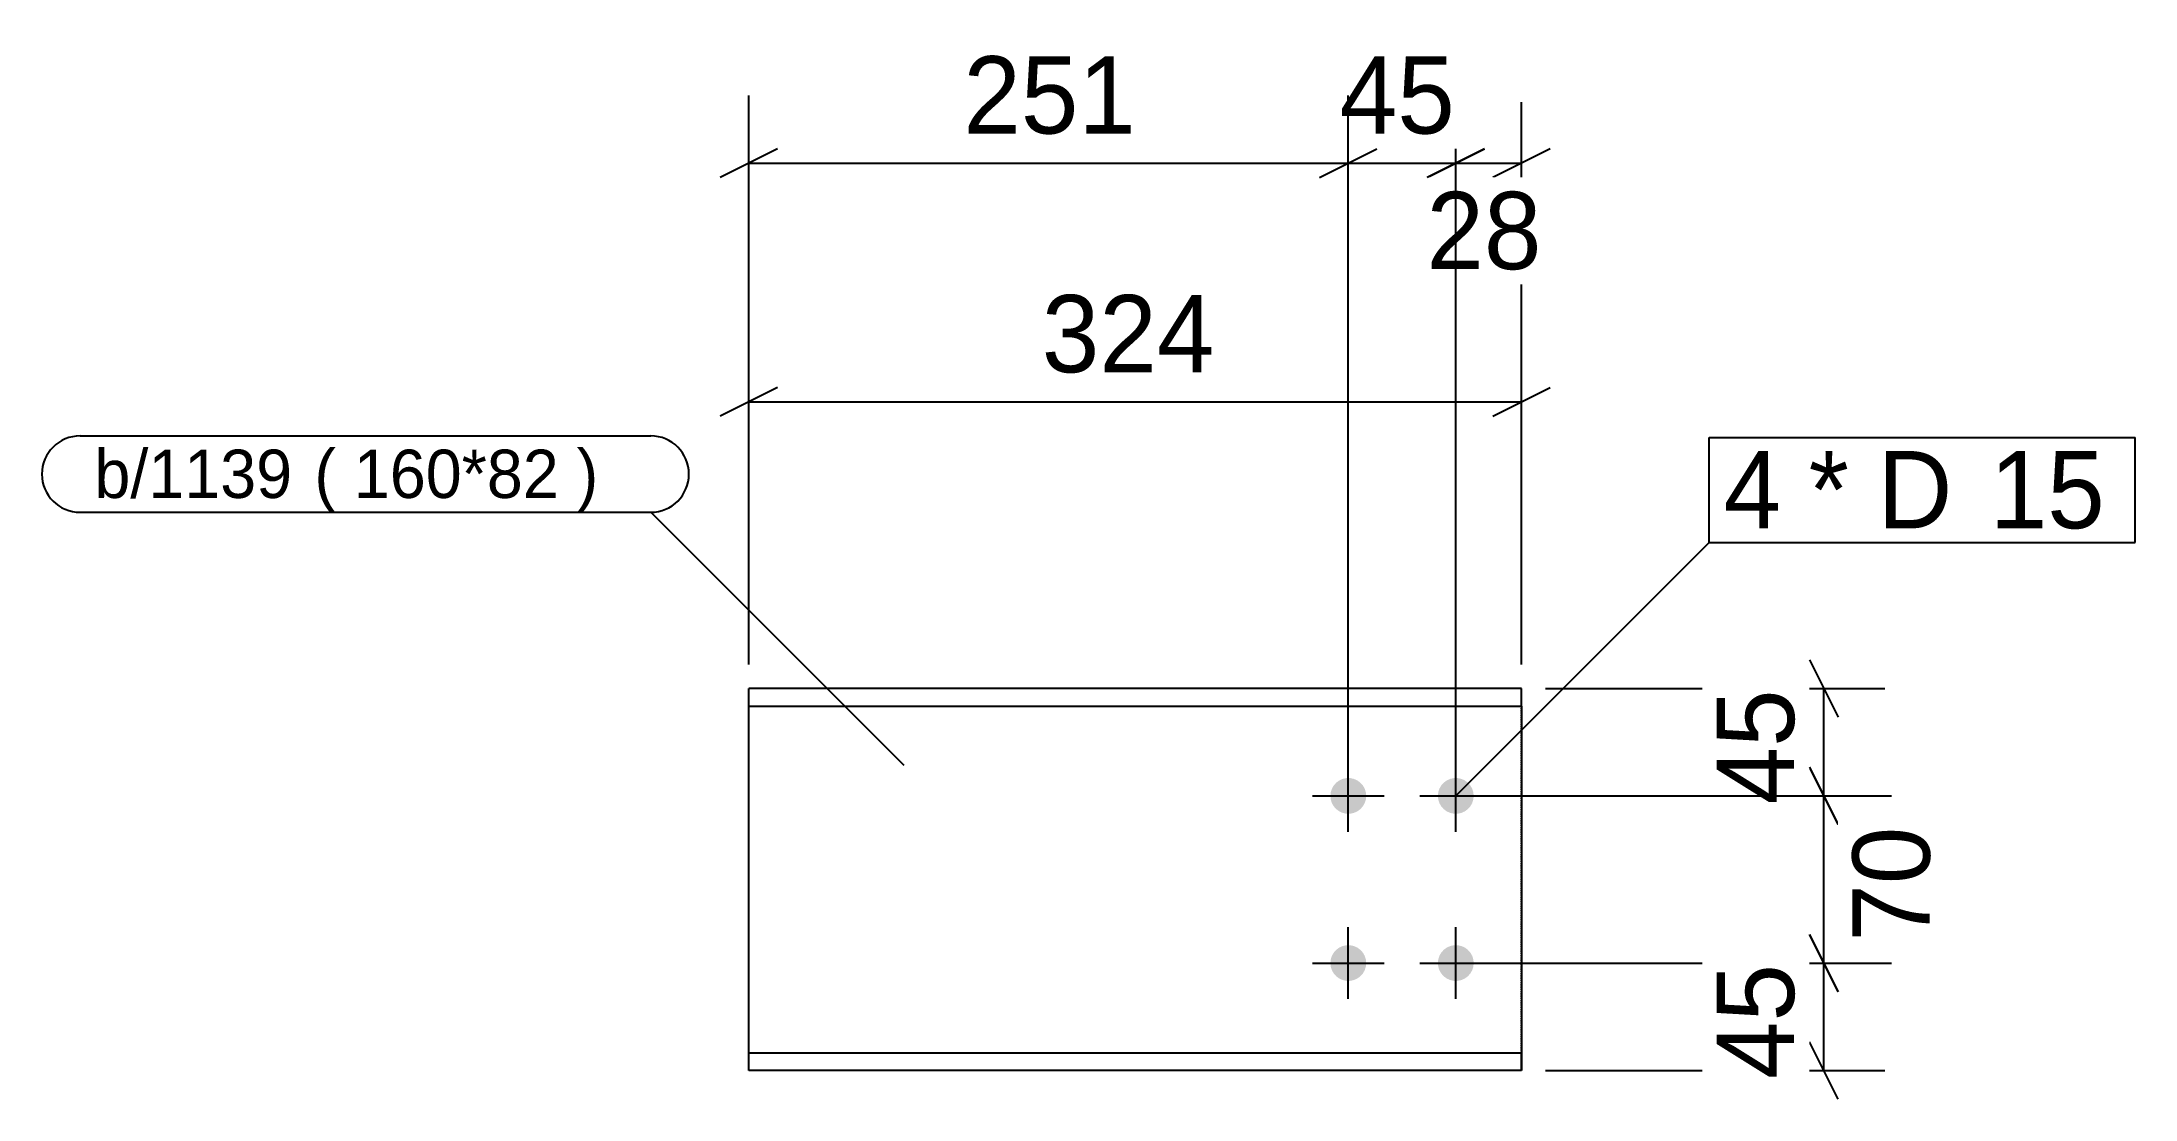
# Model space of a CAD drawing. Header units: millimetres. Extents: x 32 to 908, y 32 to 475.
import ezdxf

# ---------------------------------------------------------------- set-up
doc = ezdxf.new("R2010")
doc.units = ezdxf.units.MM
doc.linetypes.add('DXK_LINE_DOT4', pattern=[0.9408, 0.4704, -0.4704])
doc.styles.add('Comic Sans MS', font='COMIC.TTF', dxfattribs={"height": 0.2})

msp = doc.modelspace()

# ---------------------------------------------------------------- hatches: boundary and pattern name
at = {"linetype": 'Continuous'}
for points in [[(586.43, 159), (586.26, 157.44), (585.78, 155.95), (584.99, 154.59), (583.94, 153.43), (582.68, 152.5), (581.24, 151.87), (579.71, 151.54), (578.14, 151.54), (576.61, 151.87), (575.18, 152.5), (573.91, 153.43), (572.86, 154.59), (572.07, 155.95), (571.59, 157.44), (571.43, 159), (571.59, 160.56), (572.07, 162.05), (572.86, 163.41), (573.91, 164.57), (575.18, 165.5), (576.61, 166.13), (578.14, 166.46), (579.71, 166.46), (581.24, 166.13), (582.68, 165.5), (583.94, 164.57), (584.99, 163.41), (585.78, 162.05), (586.26, 160.56)], [(631.43, 159), (631.26, 157.44), (630.78, 155.95), (629.99, 154.59), (628.94, 153.43), (627.68, 152.5), (626.24, 151.87), (624.71, 151.54), (623.14, 151.54), (621.61, 151.87), (620.18, 152.5), (618.91, 153.43), (617.86, 154.59), (617.07, 155.95), (616.59, 157.44), (616.43, 159), (616.59, 160.56), (617.07, 162.05), (617.86, 163.41), (618.91, 164.57), (620.18, 165.5), (621.61, 166.13), (623.14, 166.46), (624.71, 166.46), (626.24, 166.13), (627.68, 165.5), (628.94, 164.57), (629.99, 163.41), (630.78, 162.05), (631.26, 160.56)], [(586.43, 89), (586.26, 87.44), (585.78, 85.95), (584.99, 84.59), (583.94, 83.43), (582.68, 82.5), (581.24, 81.87), (579.71, 81.54), (578.14, 81.54), (576.61, 81.87), (575.18, 82.5), (573.91, 83.43), (572.86, 84.59), (572.07, 85.95), (571.59, 87.44), (571.43, 89), (571.59, 90.56), (572.07, 92.05), (572.86, 93.41), (573.91, 94.57), (575.18, 95.5), (576.61, 96.13), (578.14, 96.46), (579.71, 96.46), (581.24, 96.13), (582.68, 95.5), (583.94, 94.57), (584.99, 93.41), (585.78, 92.05), (586.26, 90.56)], [(631.43, 89), (631.26, 87.44), (630.78, 85.95), (629.99, 84.59), (628.94, 83.43), (627.68, 82.5), (626.24, 81.87), (624.71, 81.54), (623.14, 81.54), (621.61, 81.87), (620.18, 82.5), (618.91, 83.43), (617.86, 84.59), (617.07, 85.95), (616.59, 87.44), (616.43, 89), (616.59, 90.56), (617.07, 92.05), (617.86, 93.41), (618.91, 94.57), (620.18, 95.5), (621.61, 96.13), (623.14, 96.46), (624.71, 96.46), (626.24, 96.13), (627.68, 95.5), (628.94, 94.57), (629.99, 93.41), (630.78, 92.05), (631.26, 90.56)]]:
    msp.add_hatch(color=3, dxfattribs=at).paths.add_polyline_path(points)

# ---------------------------------------------------------------- linework, layer by layer
at = {"color": 8, "linetype": 'Continuous'}
for p, q in [((327.95, 214), (327.95, 452.4)), ((578.91, 169), (578.91, 452.4)), ((623.91, 169), (623.91, 449.6)), ((651.47, 214), (651.47, 449.6)), ((339.95, 430), (315.95, 418)), ((566.91, 418), (590.91, 430)), ((611.91, 418), (635.91, 430)), ((663.47, 430), (639.47, 418)), ((327.95, 424), (578.91, 424)), ((578.91, 424), (623.91, 424)), ((623.91, 424), (651.47, 424)), ((327.95, 214), (327.95, 352.4)), ((651.47, 214), (651.47, 352.4)), ((339.95, 330), (315.95, 318)), ((639.47, 318), (663.47, 330)), ((327.95, 324), (651.47, 324)), ((771.95, 216), (783.95, 192)), ((661.47, 204), (803.55, 204)), ((777.95, 159), (777.95, 204)), ((783.95, 147), (771.95, 171)), ((633.91, 159), (803.55, 159)), ((777.95, 89), (777.95, 159)), ((783.95, 77), (771.95, 101)), ((633.91, 89), (806.35, 89)), ((777.95, 44), (777.95, 89)), ((783.95, 32), (771.95, 56)), ((661.47, 44), (803.55, 44))]:
    msp.add_line(p, q, dxfattribs=at)
at = {"color": 7, "linetype": 'Continuous'}
for p, q in [((48, 309.77), (286.88, 309.77)), ((729.99, 309.07), (908.32, 309.07)), ((729.99, 265.07), (729.99, 309.07)), ((908.32, 265.07), (908.32, 309.07)), ((48, 277.77), (286.88, 277.77)), ((392.94, 171.71), (286.88, 277.77)), ((729.99, 265.07), (908.32, 265.07)), ((327.95, 44), (327.95, 204)), ((651.47, 204), (327.95, 204)), ((651.39, 196.6), (651.39, 204)), ((651.47, 196.6), (651.47, 204)), ((327.95, 196.6), (651.47, 196.6)), ((651.39, 196.6), (651.43, 196.6)), ((651.43, 196.6), (651.43, 51.4)), ((327.95, 51.4), (651.47, 51.4)), ((651.47, 44), (327.95, 44)), ((651.39, 44), (651.39, 51.4)), ((651.39, 44), (651.47, 44)), ((651.47, 51.4), (651.47, 44))]:
    msp.add_line(p, q, dxfattribs=at)
at = {"color": 7, "linetype": 'DXK_LINE_DOT4'}
for q in [(651.43, 196.6), (651.43, 51.4)]:
    msp.add_line((651.43, 51.4), q, dxfattribs=at)
at = {"color": 3, "linetype": 'Continuous'}
for p, q in [((578.93, 144), (578.93, 174)), ((623.93, 144), (623.93, 174)), ((563.93, 159), (593.93, 159)), ((608.93, 159), (638.93, 159)), ((578.93, 74), (578.93, 104)), ((623.93, 74), (623.93, 104)), ((563.93, 89), (593.93, 89)), ((608.93, 89), (638.93, 89))]:
    msp.add_line(p, q, dxfattribs=at)
at = {"color": 7, "linetype": 'Continuous'}
for centre, start, end in [((48, 293.77), 90, 270), ((286.88, 293.77), 270, 90)]:
    msp.add_arc(centre, 16, start, end, dxfattribs=at)

# ---------------------------------------------------------------- wipeouts: each hides what was drawn before it
at = {"color": 0}
for points in [[(495.5, 430), (495.5, 474.8), (411.36, 474.8), (411.36, 430)], [(535.2, 330), (535.2, 374.8), (444.21, 374.8), (444.21, 330)], [(140.09, 283.77), (140.09, 303.77), (54, 303.77), (54, 283.77)], [(280.88, 283.77), (280.88, 303.77), (146.09, 303.77), (146.09, 283.77)], [(762.05, 271.07), (762.05, 303.07), (735.99, 303.07), (735.99, 271.07)], [(837.84, 271.07), (837.84, 303.07), (771.65, 303.07), (771.65, 271.07)], [(892.72, 271.07), (892.72, 303.07), (847.44, 303.07), (847.44, 271.07)]]:
    msp.add_wipeout(points, dxfattribs=at)

# ---------------------------------------------------------------- next in the draw order: texts
at = {"color": 3, "style": 'Comic Sans MS'}
for s, p in [('251', (417.76, 436.4)), ('324', (450.61, 336.4))]:
    msp.add_text(s, height=32.375, dxfattribs=at).set_placement(p)

# ---------------------------------------------------------------- next in the draw order: wipeouts: each hides what was drawn before it
at = {"color": 0}
for points in [[(670.15, 373.2), (670.15, 418), (605.23, 418), (605.23, 373.2)], [(140.09, 283.77), (140.09, 303.77), (54, 303.77), (54, 283.77)], [(280.88, 283.77), (280.88, 303.77), (146.09, 303.77), (146.09, 283.77)], [(762.05, 271.07), (762.05, 303.07), (735.99, 303.07), (735.99, 271.07)], [(837.84, 271.07), (837.84, 303.07), (771.65, 303.07), (771.65, 271.07)], [(892.72, 271.07), (892.72, 303.07), (847.44, 303.07), (847.44, 271.07)], [(771.95, 213.96), (727.15, 213.96), (727.15, 149.04), (771.95, 149.04)]]:
    msp.add_wipeout(points, dxfattribs=at)

# ---------------------------------------------------------------- next in the draw order: linework, layer by layer
at = {"color": 8, "linetype": 'Continuous'}
for p, q in [((623.91, 169), (623.91, 452.4)), ((635.91, 430), (611.91, 418)), ((771.95, 171), (783.95, 147)), ((633.91, 159), (806.35, 159))]:
    msp.add_line(p, q, dxfattribs=at)
at = {"color": 7, "linetype": 'Continuous'}
msp.add_line((623.93, 159), (729.99, 265.07), dxfattribs=at)

# ---------------------------------------------------------------- next in the draw order: texts
at = {"color": 3, "style": 'Comic Sans MS'}
for s, height, p in [('28', 32.375, (611.63, 379.6)), ('b/1139', 20.234, (54, 283.77)), ('(\xa0160*82\xa0) ', 20.2344, (146.09, 283.77)), ('4', 32.38, (735.99, 271.07)), ('* D', 32.375, (771.65, 271.07)), ('15', 32.375, (847.44, 271.07))]:
    msp.add_text(s, height=height, dxfattribs=at).set_placement(p)
msp.add_text('45', height=32.375, rotation=90.00021, dxfattribs=at).set_placement((765.55, 155.44))

# ---------------------------------------------------------------- next in the draw order: wipeouts: each hides what was drawn before it
at = {"color": 0}
for points in [[(633.87, 430), (633.87, 474.8), (568.95, 474.8), (568.95, 430)], [(828.75, 156.46), (783.95, 156.46), (783.95, 91.54), (828.75, 91.54)]]:
    msp.add_wipeout(points, dxfattribs=at)

# ---------------------------------------------------------------- next in the draw order: linework, layer by layer
at = {"color": 8, "linetype": 'Continuous'}
for p, q in [((578.91, 169), (578.91, 452.4)), ((566.91, 418), (590.91, 430)), ((771.95, 101), (783.95, 77)), ((633.91, 89), (803.55, 89))]:
    msp.add_line(p, q, dxfattribs=at)

# ---------------------------------------------------------------- next in the draw order: texts
at = {"color": 3, "style": 'Comic Sans MS'}
msp.add_text('45', height=32.375, dxfattribs=at).set_placement((575.35, 436.4))
msp.add_text('70', height=32.375, rotation=90.00021, dxfattribs=at).set_placement((822.35, 97.94))

# ---------------------------------------------------------------- next in the draw order: wipeouts: each hides what was drawn before it
at = {"color": 0}
msp.add_wipeout([(771.95, 98.96), (727.15, 98.96), (727.15, 34.04), (771.95, 34.04)], dxfattribs=at)

# ---------------------------------------------------------------- next in the draw order: texts
at = {"color": 3, "style": 'Comic Sans MS'}
msp.add_text('45', height=32.375, rotation=90.00021, dxfattribs=at).set_placement((765.55, 40.44))

doc.saveas('drawing.dxf')
